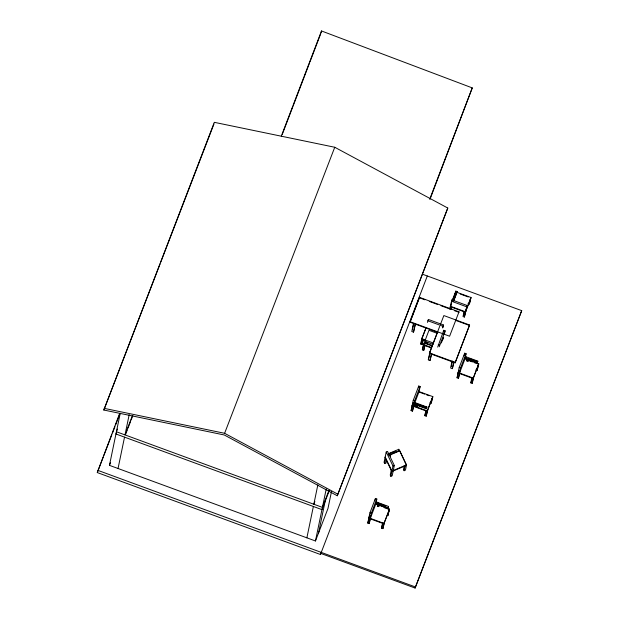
<?xml version="1.0" encoding="UTF-8"?>
<svg xmlns="http://www.w3.org/2000/svg" width="619" height="619" viewBox="0 0 619 619"><rect width="100%" height="100%" fill="white"/><g stroke="black" fill="none" stroke-linecap="round" stroke-linejoin="round"><path stroke-width="0.93" d="M103.822 410.033L214.313 122.322L334.755 147.26L447.785 208.038L337.285 495.757L224.264 434.979L103.822 410.033L160.112 263.856M321.145 552.705L320.449 554.5L97.284 472.568L119.575 413.631M331.482 491.548L327.977 508.485L315.458 540.983L109.455 465.349L120.233 413.306M118.043 468.506L124.535 437.146M129.201 414.614L124.999 434.902L132.273 416.007M321.145 32.629L321.493 30.95L472.258 87.898L430.058 199.109M306.877 537.834L313.369 506.474M317.841 484.87L313.833 504.237L314.87 501.537M315.458 540.983L326.236 488.94M318.584 532.858L325.083 501.506M320.449 554.5L427.303 275.981M337.285 495.757L447.785 208.038M367.802 523.109L369.938 512.803L375.439 498.504L376.816 499.007L375.772 504.044L370.17 518.792L369.172 523.612L367.802 523.109L369.295 516.989M437.857 332.395L410.033 322.182L419.52 297.352L459.004 311.852L458.911 312.301L454.423 310.653M370.263 518.343L371.307 513.306L376.816 499.007M370.673 517.492L369.172 523.612M375.091 500.183L375.439 498.504M393.274 470.51L394.318 465.473L387.533 451.437L386.21 452.002L384.074 462.3L384.693 463.577L386.016 463.012L386.511 460.606M413.469 323.443L411.797 331.505L413.515 332.132L415.442 324.24M376.398 503.471L376.306 503.92L387.981 508.199L388.57 506.458L376.901 502.171L376.398 503.471L388.074 507.758L387.981 508.199M384.693 463.577L385.691 458.764M412.424 329.881L413.724 323.605M376.901 502.171L376.809 502.62L385.784 505.916M410.033 322.182L419.52 297.352M379.207 505.305L378.704 506.605L377.335 506.102L377.683 504.423M413.515 332.132L415.187 324.07M378.704 506.605L379.052 504.926M390.419 456.342L390.767 454.663M391.239 470.247L390.241 475.059L390.86 476.336L392.183 475.771L393.181 470.958M390.86 476.336L392.995 466.03L386.21 452.002M384.407 522.537L382.906 528.649L381.536 528.146L382.534 523.334M382.867 522.838L381.536 528.146M398.76 449.727L398.853 449.278L388.461 453.696M423.396 339.235L422.057 344.543L420.688 344.04L421.779 338.779L425.911 328.055M421.353 341.936L422.189 337.928M382.906 528.649L383.997 523.388L389.506 509.089L375.284 503.866M399.379 451.003L398.853 449.278M388.98 455.422L399.742 450.849L406.435 465.333L391.858 471.523L385.072 457.487M422.057 344.543L423.056 339.73M427.481 322.414L428.325 319.435L443.436 324.983L442.91 327.505M388.91 510.837L387.912 515.65L389.506 509.089M425.075 345.046L423.744 350.354L422.367 349.851L423.458 344.59L431.458 347.522M423.868 343.738L422.367 349.851M411.109 410.645L413.244 400.338L418.746 386.039L420.123 386.542L419.078 391.579L413.477 406.327L412.478 411.148L411.109 410.645L412.61 404.524M423.744 350.354L424.742 345.541M432.364 346.052L425.183 343.413L425.276 342.965L425.771 341.665L432.96 344.303M425.183 343.413L425.771 341.665M413.569 405.886L414.614 400.841L420.123 386.542M413.979 405.027L412.478 411.148M414.606 404.455L414.699 404.006L426.375 408.292L426.282 408.741L414.606 404.455L415.202 402.706L426.87 406.993L426.282 408.741M415.109 403.155L415.202 402.706M418.398 387.718L418.746 386.039M415.976 404.958L415.635 406.637L416.13 405.337M404.323 465.418L403.495 469.434L404.114 470.711L405.437 470.146L406.528 464.884L399.742 450.849M417.353 405.46L417.005 407.147L417.508 405.84M404.114 470.711L405.112 465.89M440.426 324.464L443.854 315.566L469.604 325.021L455.12 362.85L429.369 353.395L439.745 326.244M431.776 353.457L430.043 360.459L428.325 359.832L429.81 352.66M429.88 353.728L428.325 359.832M430.251 351.932L430.623 350.145M430.043 360.459L431.342 354.192M437.71 347.112L443.746 330.291L445.115 330.794L444.419 334.152M442.585 327.962L443.436 324.983M427.714 410.072L426.212 416.192L424.843 415.682L425.841 410.869M439.258 346.779L445.115 330.794M426.174 410.374L424.843 415.682M443.397 331.97L443.746 330.291M426.212 416.192L427.303 410.923L432.813 396.624L418.591 391.401M449.781 309.098L451.916 299.906L467.028 305.446L465.983 310.49M450.114 308.602L450.779 305.391M451.22 303.264L451.916 299.906M451.475 302.614L451.568 302.165M429.849 402.683L431.219 403.186L432.217 398.373M432.813 396.624L431.219 403.186M451.321 308.796L451.653 307.194M451.491 309.105L451.824 307.496M457.101 292.067L457.193 291.619L455.824 291.116L455.731 291.564L457.101 292.067L453.503 301.414M452.125 360.854L450.64 368.026L452.357 368.653L453.913 362.548M451.266 366.402L452.195 361.922M464.018 311.736L463.02 316.549L464.389 317.052L465.89 310.939M452.357 368.653L453.843 361.488M463.515 315.249L464.018 312.843M464.389 317.052L467.028 305.446M455.12 362.85L469.604 325.021M468.026 303.55L469.395 304.053L470.394 299.232M456.768 292.269L470.989 297.484L469.395 304.053M459.77 372.994L458.439 378.31L457.062 377.799L459.197 367.5L464.707 353.194L466.076 353.704L465.031 358.741L459.53 373.04L460.575 368.003L466.076 353.704M458.393 372.491L457.062 377.799M458.439 378.31L459.437 373.489M320.681 553.386L415.094 588.05L521.716 310.645L422.769 274.318M464.18 355.716L464.707 353.194M465.565 358.61L465.658 358.169L477.334 362.455L477.241 362.896L465.565 358.61L466.161 356.869L477.837 361.148L477.241 362.896M466.068 357.31L466.161 356.869M468.467 360.003L467.964 361.303L466.594 360.8L466.943 359.121M467.964 361.303L468.312 359.624M473.667 377.234L472.173 383.347L470.796 382.844L471.794 378.031M471.461 380.739L471.964 378.333M472.173 383.347L473.264 378.085L478.766 363.786L464.552 358.563M475.802 369.845L477.179 370.348L478.178 365.535M478.766 363.786L477.179 370.348M521.716 310.645L415.094 588.05M281.281 136.211L321.493 30.95M282.241 134.462L293.027 106.228M293.36 105.369L304.146 77.127M304.471 76.276L309.701 62.581M310.034 61.722L315.264 48.034M315.589 47.176L320.82 33.488M429.756 199.14L472.258 87.898M160.801 262.054L213.965 124.001M97.284 472.568L103.172 457.263M103.868 455.468L111.838 434.77M112.526 432.967L114.956 426.669M115.645 424.866L119.807 414.065M117.455 429.052L116.418 431.753L322.414 507.387L328.999 490.294M116.643 432.194L115.954 433.989L321.95 509.63L329.231 490.735M109.455 465.349L110.499 462.648M125.572 434.445L127.305 429.95M128.001 428.147L130.423 421.849M131.12 420.046L132.853 415.55M104.17 408.354L224.612 433.292L334.755 147.26M426.158 327.606L421.686 339.227L425.238 340.527M420.688 344.04L421.191 342.74M429.369 353.395L437.594 332.032M451.893 301.314L455.824 291.116M369.922 515.163L368.893 517.84L383.997 523.388M413.229 402.698L412.2 405.375L427.303 410.923M451.065 304.455L450.377 306.243L465.48 311.79L470.989 297.484M452.443 300.88L455.878 291.944L453.031 299.542M369.829 515.612L368.8 518.289L383.904 523.836L389.413 509.538M413.136 403.147L412.107 405.824L427.211 411.372L432.72 397.073M451.661 303.117L450.284 306.691L465.387 312.239L470.897 297.932M453.595 300.966L457.193 291.619M377.335 506.102L377.83 504.802M441.316 342.988L443.042 338.516M442.6 339.854L443.637 337.177M459.004 311.852L449.611 336.225L410.126 321.733M388.074 507.758L388.57 506.458M426.375 408.292L426.87 406.993M459.097 370.301L458.06 372.986L473.171 378.534L478.673 364.235L474.231 362.602M466.594 360.8L467.097 359.5M477.334 362.455L477.837 361.148M470.796 382.844L471.299 381.544M388.368 454.145L390.968 453.038M392.701 452.303L395.293 451.205M389.072 454.973L399.472 450.555M392.995 466.03L394.318 465.473M406.528 464.884L391.951 471.074L385.165 457.039M460.234 294.017L468.227 296.958M451.413 301.205L466.525 306.745M419.427 297.801L424.804 299.782M429.292 301.43L437.37 304.393M440.96 305.709L450.833 309.33M456.195 320.58L469.512 325.47M427.83 320.735L442.933 326.283M436.96 333.223L428.967 330.291L423.365 345.038L431.366 347.971M438.237 344.59L439.606 345.093M421.779 338.779L433.331 343.019M425.679 342.114L427.474 342.771M468.761 358.3L476.847 361.272M425.276 342.965L432.457 345.603M468.01 360.32L472.452 361.945M429.462 352.946L455.213 362.401M459.197 367.5L460.575 368.003M458.153 372.537L473.264 378.085M418.498 391.85L424.719 394.133M426.499 394.79L429.168 395.765M413.244 400.338L414.614 400.841M416.007 403.487L426.777 407.441M384.082 507.58L388.523 509.205M369.938 512.803L371.307 513.306M97.748 470.324L415.326 586.928M224.612 433.292L337.634 494.078"/></g></svg>
